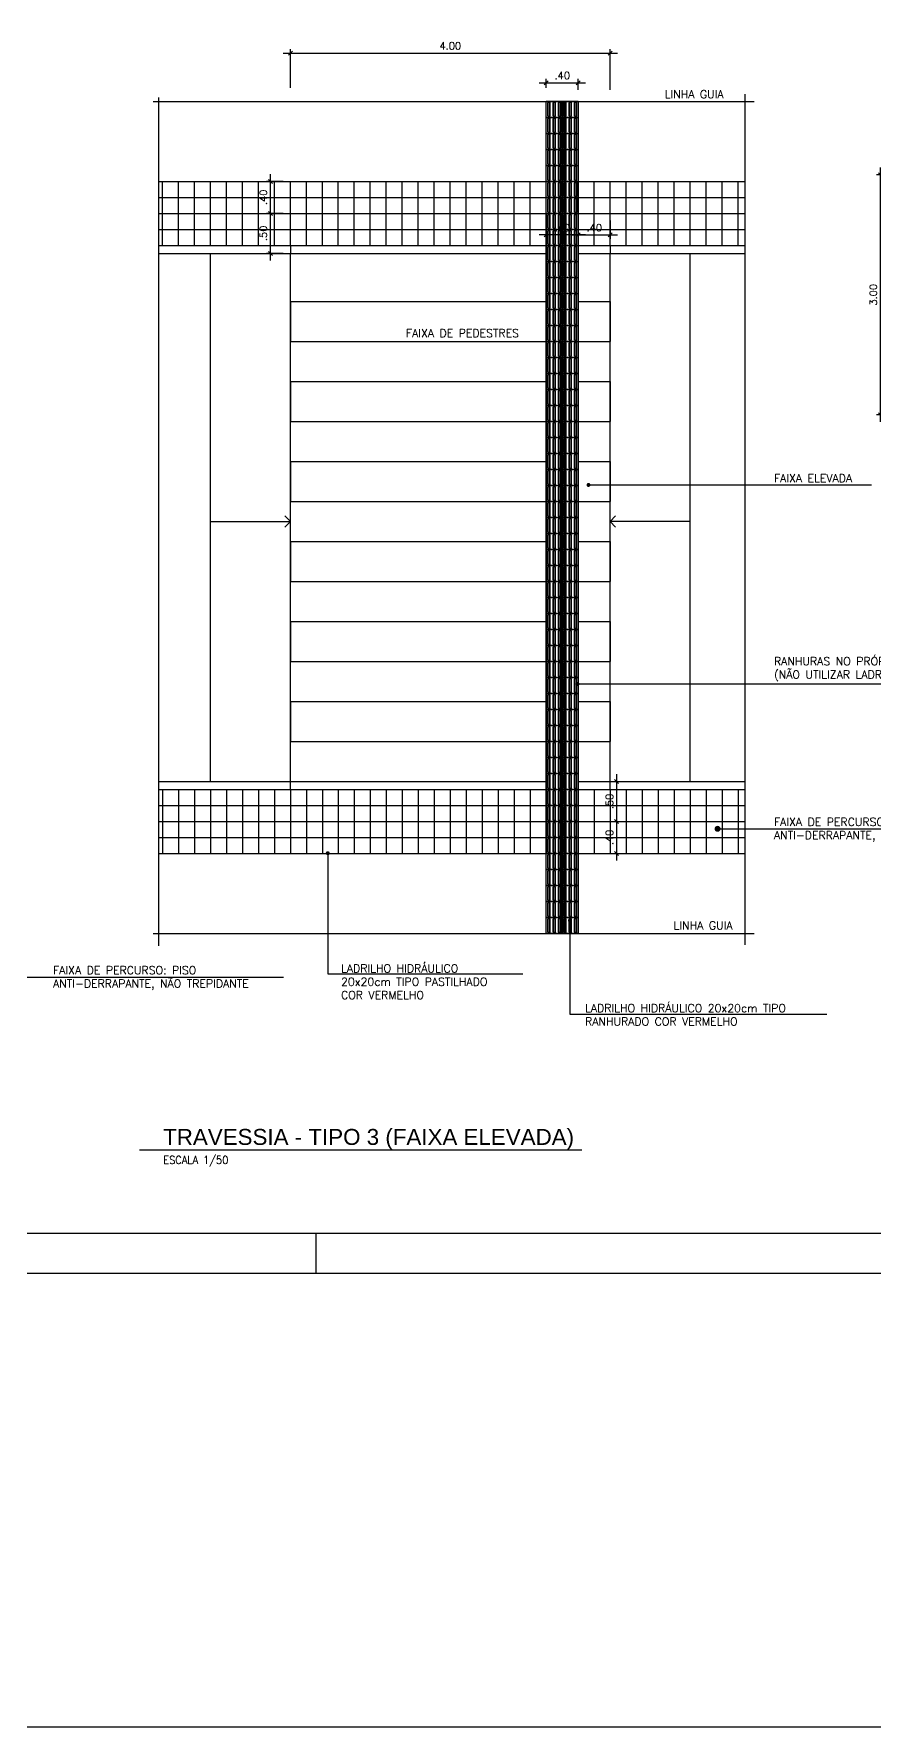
# Model space of a CAD drawing. Extents: x -1057 to 3416, y -340 to 4111.
# Drawn here: x -220.04 to -209.54, y 559.78 to 580.95 of the extents above; entities that cross this region are included whole.
import ezdxf
from ezdxf.enums import TextEntityAlignment as Align

# ---------------------------------------------------------------- set-up
doc = ezdxf.new("R2010")
doc.units = 0
doc.header["$LTSCALE"] = 50
doc.linetypes.add('ACAD_ISO04W100', pattern=[30, 24, -3, 0, -3])
doc.linetypes.add('CONTINU', pattern=[0])
for name, color, linetype in [('Cotas', 9, 'Continuous'), ('HACHURA', 8, 'Continuous'), ('medir projeto', 6, 'Continuous'), ('pena 0.09', 8, 'Continuous'), ('pena 0.1', 1, 'Continuous'), ('pena 0.2', 2, 'Continuous'), ('pena 0.5', 5, 'Continuous'), ('Texto 1', 7, 'Continuous'), ('Texto 2', 1, 'Continuous'), ('Texto 3', 3, 'Continuous')]:
    doc.layers.add(name, color=color, linetype=linetype)
doc.styles.add('arial', font='arial.ttf')
doc.styles.add('ROMANS', font='romans')
doc.styles.add('TT', font='arial.ttf')
doc.dimstyles.new('[m] 1-50', dxfattribs={"dimscale": 50, "dimtxt": 0.0018, "dimasz": 0.001, "dimexe": 0.001, "dimexo": 0.0018, "dimgap": 0.0005, "dimtad": 0, "dimzin": 4, "dimdsep": 46, "dimtxsty": 'ROMANS', "dimblk1": 'OBLIQUE', "dimblk2": 'OBLIQUE', "dimsah": 1, "dimcen": 0.001, "dimdle": 0.0018, "dimclrd": 256, "dimclre": 256, "dimclrt": 2, "dimadec": 0, "dimazin": 0, "dimtfac": 1, "dimtofl": 0, "dimtmove": 0, "dimatfit": 3, "dimldrblk": 'DOT', "dimfxl": 1, "dimtvp": 1, "dimtolj": 1, "dimtzin": 0, "dimarcsym": 0})
doc.dimstyles.new('[m] 1-75', dxfattribs={"dimscale": 75, "dimtxt": 0.0018, "dimasz": 0.001, "dimexe": 0.001, "dimexo": 0.0018, "dimgap": 0.0005, "dimtad": 0, "dimzin": 4, "dimdsep": 46, "dimtxsty": 'ROMANS', "dimblk1": 'OBLIQUE', "dimblk2": 'OBLIQUE', "dimsah": 1, "dimcen": 0.001, "dimdle": 0.0018, "dimclrd": 256, "dimclre": 256, "dimclrt": 2, "dimadec": 0, "dimazin": 0, "dimtfac": 1, "dimtofl": 0, "dimtmove": 0, "dimatfit": 3, "dimldrblk": 'DOT', "dimfxl": 1, "dimtvp": 1, "dimtolj": 1, "dimtzin": 0, "dimarcsym": 0})

# ---------------------------------------------------------------- blocks, each defined once
blk = doc.blocks.new('*U53')
at = {"color": 8}
blk.add_line((45.7, 1), (45.7, 0), dxfattribs=at)
blk.add_lwpolyline([(0, 58), (82.7, 58), (82.7, 0), (0, 0)], close=True, dxfattribs=at)
at = {"color": 41}
blk.add_lwpolyline([(2.5, 57), (81.7, 57), (81.7, 1), (2.5, 1)], close=True, dxfattribs=at)
at = {"style": 'ROMANS'}
for tag, p, height in [('PRANCHA', (0.546, 60.716), 2), ('EQUIPE:', (64.485, 10.048), 0.2), ('REGIONAL', (68.085, 1.65), 0.2)]:
    blk.add_attdef(tag, p, '', height=height, dxfattribs=at)
at = {"color": 3, "style": 'arial'}
for tag, p in [('GERENCIA', (68.227, 13.23)), ('ETAPA', (68.114, 4.165))]:
    blk.add_attdef(tag, p, '', height=0.35, dxfattribs=at)
at = {"color": 2}
for tag, p, height, style in [('ADMINISTRAÇÃO', (68.199, 12.59), 0.2, 'arial'), ('SECRETÁRIO', (68.199, 11.922), 0.2, 'arial'), ('EQUIPE', (68.114, 10.032), 0.25, 'arial'), ('EQUIPE', (68.114, 9.632), 0.25, 'arial'), ('EQUIPE', (68.114, 9.232), 0.25, 'arial'), ('EQUIPE', (68.114, 8.832), 0.25, 'arial'), ('EQUIPE', (68.114, 8.432), 0.25, 'arial'), ('EQUIPE', (68.114, 8.032), 0.25, 'arial'), ('EQUIPE', (68.114, 7.632), 0.25, 'arial'), ('EQUIPE', (68.114, 7.232), 0.25, 'arial'), ('EQUIPE', (68.114, 6.832), 0.25, 'arial'), ('DESENHO', (78.445, 5.188), 0.25, 'ROMANS'), ('ESCALA', (78.445, 4.182), 0.25, 'ROMANS'), ('ASSUNTO', (68.114, 3.593), 0.3, 'arial'), ('ASSUNTO', (68.114, 3.164), 0.3, 'arial'), ('DATA', (78.445, 3.184), 0.25, 'ROMANS')]:
    blk.add_attdef(tag, p, '', height=height, dxfattribs=dict(at, style=style))
at = {"color": 4, "style": 'arial'}
blk.add_attdef('PROJETO', (68.114, 5.174), '', height=0.35, dxfattribs=at)
at = {"color": 6, "style": 'arial'}
blk.add_attdef('OBRA', (68.114, 2.169), '', height=0.4, dxfattribs=at)
at = {"color": 4, "style": 'arial'}
blk.add_attdef('NUM', text='', height=0.789, dxfattribs=at).set_placement((79.181, 1.511), align=Align.CENTER)
at = {"color": 9, "style": 'ROMANS'}
blk.add_attdef('ARQUIVO:', (82.058, 1.023), '', height=0.18, rotation=90, dxfattribs=at)
blk = doc.blocks.new('titulo_padrao_pmv')
at = {"layer": 'Texto 2', "linetype": 'Continuous', "style": 'ROMANS', "width": 0.9}
blk.add_attdef('ESCALA', (0.59269, -0.35325), '', height=0.2, dxfattribs=at)
at = {"layer": 'Texto 3', "style": 'ROMANS', "width": 0.9}
blk.add_attdef('TÍTULO', (0.58776, 0.12414), '', height=0.35, dxfattribs=at)
blk = doc.blocks.new('_DOT')
at = {"color": 0, "linetype": 'ByBlock'}
blk.add_line((-0.5, 0), (-1, 0), dxfattribs=at)
at = {"color": 0, "linetype": 'ByBlock', "const_width": 0.5}
blk.add_lwpolyline([(-0.25, 0, 1), (0.25, 0, 1)], format="xyb", close=True, dxfattribs=at)
blk = doc.blocks.new('_OBLIQUE')
at = {"color": 0, "linetype": 'ByBlock'}
blk.add_line((-0.5, -0.5), (0.5, 0.5), dxfattribs=at)
blk = doc.blocks.new('*D93')
at = {"layer": 'Cotas', "lineweight": -2, "transparency": 16777216}
for p, q in [((-212.755, 571.693), (-212.755, 571.013)), ((-212.859, 571.603), (-212.705, 571.603)), ((-212.859, 571.103), (-212.705, 571.103))]:
    blk.add_line(p, q, dxfattribs=at)
at = {"layer": 'DEFPOINTS', "color": 0, "lineweight": -2, "transparency": 16777216}
for p in [(-212.949, 571.603), (-212.949, 571.103), (-212.755, 571.103)]:
    blk.add_point(p, dxfattribs=at)
at = {"layer": 'Cotas', "lineweight": -2, "transparency": 16777216, "xscale": 0.05, "yscale": 0.05, "zscale": 0.05}
for p, rotation in [((-212.755, 571.603), 90), ((-212.755, 571.103), 270)]:
    blk.add_blockref('_OBLIQUE', p, dxfattribs=dict(at, rotation=rotation))
at = {"layer": 'Cotas', "color": 2, "transparency": 16777216, "insert": (-212.845, 571.353), "char_height": 0.09, "attachment_point": 5, "rotation": 90, "style": 'ROMANS'}
blk.add_mtext('\\A1;.50', dxfattribs=at)
blk = doc.blocks.new('*D94')
at = {"layer": 'Cotas', "lineweight": -2, "transparency": 16777216}
for p, q in [((-212.859, 571.103), (-212.705, 571.103)), ((-212.755, 571.193), (-212.755, 570.613)), ((-212.859, 570.703), (-212.705, 570.703))]:
    blk.add_line(p, q, dxfattribs=at)
at = {"layer": 'DEFPOINTS', "color": 0, "lineweight": -2, "transparency": 16777216}
for p in [(-212.949, 571.103), (-212.949, 570.703), (-212.755, 570.703)]:
    blk.add_point(p, dxfattribs=at)
at = {"layer": 'Cotas', "lineweight": -2, "transparency": 16777216, "xscale": 0.05, "yscale": 0.05, "zscale": 0.05}
for p, rotation in [((-212.755, 571.103), 90), ((-212.755, 570.703), 270)]:
    blk.add_blockref('_OBLIQUE', p, dxfattribs=dict(at, rotation=rotation))
at = {"layer": 'Cotas', "color": 2, "transparency": 16777216, "insert": (-212.845, 570.903), "char_height": 0.09, "attachment_point": 5, "rotation": 90, "style": 'ROMANS'}
blk.add_mtext('\\A1;.40', dxfattribs=at)
blk = doc.blocks.new('*D103')
at = {"layer": 'Cotas', "lineweight": -2, "transparency": 16777216}
for p, q in [((-216.925, 578.703), (-217.132, 578.703)), ((-217.082, 578.113), (-217.082, 578.793)), ((-216.925, 578.203), (-217.132, 578.203))]:
    blk.add_line(p, q, dxfattribs=at)
at = {"layer": 'DEFPOINTS', "color": 0, "lineweight": -2, "transparency": 16777216}
for p in [(-217.082, 578.703), (-216.835, 578.703), (-216.835, 578.203)]:
    blk.add_point(p, dxfattribs=at)
at = {"layer": 'Cotas', "lineweight": -2, "transparency": 16777216, "xscale": 0.05, "yscale": 0.05, "zscale": 0.05}
for p, rotation in [((-217.082, 578.703), 90), ((-217.082, 578.203), 270)]:
    blk.add_blockref('_OBLIQUE', p, dxfattribs=dict(at, rotation=rotation))
at = {"layer": 'Cotas', "color": 2, "transparency": 16777216, "insert": (-217.172, 578.453), "char_height": 0.09, "attachment_point": 5, "rotation": 90, "style": 'ROMANS'}
blk.add_mtext('\\A1;.50', dxfattribs=at)
blk = doc.blocks.new('*D104')
at = {"layer": 'Cotas', "lineweight": -2, "transparency": 16777216}
for p, q in [((-216.925, 579.103), (-217.132, 579.103)), ((-217.082, 578.613), (-217.082, 579.193)), ((-216.925, 578.703), (-217.132, 578.703))]:
    blk.add_line(p, q, dxfattribs=at)
at = {"layer": 'DEFPOINTS', "color": 0, "lineweight": -2, "transparency": 16777216}
for p in [(-217.082, 579.103), (-216.835, 579.103), (-216.835, 578.703)]:
    blk.add_point(p, dxfattribs=at)
at = {"layer": 'Cotas', "lineweight": -2, "transparency": 16777216, "xscale": 0.05, "yscale": 0.05, "zscale": 0.05}
for p, rotation in [((-217.082, 579.103), 90), ((-217.082, 578.703), 270)]:
    blk.add_blockref('_OBLIQUE', p, dxfattribs=dict(at, rotation=rotation))
at = {"layer": 'Cotas', "color": 2, "transparency": 16777216, "insert": (-217.172, 578.903), "char_height": 0.09, "attachment_point": 5, "rotation": 90, "style": 'ROMANS'}
blk.add_mtext('\\A1;.40', dxfattribs=at)
blk = doc.blocks.new('*D105')
at = {"layer": 'Cotas', "lineweight": -2, "transparency": 16777216}
for p, q in [((-213.725, 580.336), (-213.145, 580.336)), ((-213.635, 580.273), (-213.635, 580.386)), ((-213.235, 580.246), (-213.235, 580.386))]:
    blk.add_line(p, q, dxfattribs=at)
at = {"layer": 'DEFPOINTS', "color": 0, "lineweight": -2, "transparency": 16777216}
for p in [(-213.235, 580.336), (-213.635, 580.183), (-213.235, 580.156)]:
    blk.add_point(p, dxfattribs=at)
at = {"layer": 'Cotas', "lineweight": -2, "transparency": 16777216, "xscale": 0.05, "yscale": 0.05, "zscale": 0.05, "rotation": 180}
blk.add_blockref('_OBLIQUE', (-213.635, 580.336), dxfattribs=at)
at = {"layer": 'Cotas', "lineweight": -2, "transparency": 16777216, "xscale": 0.05, "yscale": 0.05, "zscale": 0.05}
blk.add_blockref('_OBLIQUE', (-213.235, 580.336), dxfattribs=at)
at = {"layer": 'Cotas', "color": 2, "transparency": 16777216, "insert": (-213.435, 580.426), "char_height": 0.09, "attachment_point": 5, "style": 'ROMANS'}
blk.add_mtext('\\A1;.40', dxfattribs=at)
blk = doc.blocks.new('*D106')
at = {"layer": 'Cotas', "lineweight": -2, "transparency": 16777216}
for p, q in [((-216.835, 580.273), (-216.835, 580.757)), ((-212.835, 580.246), (-212.835, 580.757)), ((-216.925, 580.707), (-212.745, 580.707))]:
    blk.add_line(p, q, dxfattribs=at)
at = {"layer": 'DEFPOINTS', "color": 0, "lineweight": -2, "transparency": 16777216}
for p in [(-212.835, 580.707), (-216.835, 580.183), (-212.835, 580.156)]:
    blk.add_point(p, dxfattribs=at)
at = {"layer": 'Cotas', "lineweight": -2, "transparency": 16777216, "xscale": 0.05, "yscale": 0.05, "zscale": 0.05, "rotation": 180}
blk.add_blockref('_OBLIQUE', (-216.835, 580.707), dxfattribs=at)
at = {"layer": 'Cotas', "lineweight": -2, "transparency": 16777216, "xscale": 0.05, "yscale": 0.05, "zscale": 0.05}
blk.add_blockref('_OBLIQUE', (-212.835, 580.707), dxfattribs=at)
at = {"layer": 'Cotas', "color": 2, "transparency": 16777216, "insert": (-214.835, 580.797), "char_height": 0.09, "attachment_point": 5, "style": 'ROMANS'}
blk.add_mtext('\\A1;4.00', dxfattribs=at)
blk = doc.blocks.new('*D90')
at = {"layer": 'Cotas', "lineweight": -2, "transparency": 16777216}
for p, q in [((-209.456, 576.096), (-209.456, 579.276)), ((-209.017, 579.186), (-209.506, 579.186)), ((-209.008, 576.186), (-209.506, 576.186))]:
    blk.add_line(p, q, dxfattribs=at)
at = {"layer": 'DEFPOINTS', "color": 0, "lineweight": -2, "transparency": 16777216}
for p in [(-209.456, 579.186), (-208.927, 579.186), (-208.918, 576.186)]:
    blk.add_point(p, dxfattribs=at)
at = {"layer": 'Cotas', "lineweight": -2, "transparency": 16777216, "xscale": 0.05, "yscale": 0.05, "zscale": 0.05}
for p, rotation in [((-209.456, 579.186), 90), ((-209.456, 576.186), 270)]:
    blk.add_blockref('_OBLIQUE', p, dxfattribs=dict(at, rotation=rotation))
at = {"layer": 'Cotas', "color": 2, "transparency": 16777216, "insert": (-209.546, 577.686), "char_height": 0.09, "attachment_point": 5, "rotation": 90, "style": 'ROMANS'}
blk.add_mtext('\\A1;3.00', dxfattribs=at)
blk = doc.blocks.new('A$C52A74C32')
at = {"layer": 'HACHURA', "color": 1}
for p, q in [((0, 4), (4, 4)), ((0, 0), (0, 4)), ((0.35, 3.6), (0.35, 0.4)), ((0.45, 3.6), (0.45, 0.4)), ((0.85, 3.6), (0.85, 0.4)), ((0.95, 3.6), (0.95, 0.4)), ((1.7, 3.6), (1.7, 0.4)), ((1.8, 3.6), (1.8, 0.4)), ((2.2, 3.6), (2.2, 0.4)), ((2.3, 3.6), (2.3, 0.4)), ((3.05, 3.6), (3.05, 0.4)), ((3.15, 3.6), (3.15, 0.4)), ((3.55, 3.6), (3.55, 0.4)), ((3.65, 3.6), (3.65, 0.4)), ((4, 4), (4, 0)), ((4, 0), (0, 0))]:
    blk.add_line(p, q, dxfattribs=at)
for centre, major_axis, start_param, end_param in [((0.65, 3.6), (-0.212, 0.212), 3.926991, 7.068583), ((0.65, 0.4), (0.212, 0.212), 2.356194, 5.497787), ((0.65, 3.6), (-0.141, 0.141), 3.926991, 7.068583), ((0.65, 0.4), (-0.141, 0.141), 0.785398, 3.926991), ((2, 3.6), (-0.212, 0.212), 3.926991, 7.068583), ((2, 0.4), (0.212, 0.212), 2.356194, 5.497787), ((2, 3.6), (-0.141, 0.141), 3.926991, 7.068583), ((2, 0.4), (-0.141, 0.141), 0.785398, 3.926991), ((3.35, 3.6), (-0.212, 0.212), 3.926991, 7.068583), ((3.35, 0.4), (0.212, 0.212), 2.356194, 5.497787), ((3.35, 3.6), (-0.141, 0.141), 3.926991, 7.068583), ((3.35, 0.4), (-0.141, 0.141), 0.785398, 3.926991)]:
    blk.add_ellipse(centre, major_axis=major_axis, ratio=1, start_param=start_param, end_param=end_param, dxfattribs=at)
blk = doc.blocks.new('*D115')
at = {"layer": 'Cotas', "lineweight": -2, "transparency": 16777216}
for p, q in [((-213.325, 578.434), (-212.745, 578.434)), ((-213.235, 578.613), (-213.235, 578.384)), ((-212.835, 578.613), (-212.835, 578.384))]:
    blk.add_line(p, q, dxfattribs=at)
at = {"layer": 'DEFPOINTS', "color": 0, "lineweight": -2, "transparency": 16777216}
for p in [(-213.235, 578.703), (-212.835, 578.703), (-212.835, 578.434)]:
    blk.add_point(p, dxfattribs=at)
at = {"layer": 'Cotas', "lineweight": -2, "transparency": 16777216, "xscale": 0.05, "yscale": 0.05, "zscale": 0.05, "rotation": 180}
blk.add_blockref('_OBLIQUE', (-213.235, 578.434), dxfattribs=at)
at = {"layer": 'Cotas', "lineweight": -2, "transparency": 16777216, "xscale": 0.05, "yscale": 0.05, "zscale": 0.05}
blk.add_blockref('_OBLIQUE', (-212.835, 578.434), dxfattribs=at)
at = {"layer": 'Cotas', "color": 2, "transparency": 16777216, "insert": (-213.035, 578.524), "char_height": 0.09, "attachment_point": 5, "style": 'ROMANS'}
blk.add_mtext('\\A1;.40', dxfattribs=at)
blk = doc.blocks.new('*D116')
at = {"layer": 'Cotas', "lineweight": -2, "transparency": 16777216}
for p, q in [((-213.145, 578.434), (-213.725, 578.434)), ((-213.635, 578.524), (-213.635, 578.484)), ((-213.235, 578.524), (-213.235, 578.484))]:
    blk.add_line(p, q, dxfattribs=at)
at = {"layer": 'DEFPOINTS', "color": 0, "lineweight": -2, "transparency": 16777216}
for p in [(-213.635, 578.434), (-213.635, 578.434), (-213.235, 578.434)]:
    blk.add_point(p, dxfattribs=at)
at = {"layer": 'Cotas', "lineweight": -2, "transparency": 16777216, "xscale": 0.05, "yscale": 0.05, "zscale": 0.05, "rotation": 180}
blk.add_blockref('_OBLIQUE', (-213.635, 578.434), dxfattribs=at)
at = {"layer": 'Cotas', "lineweight": -2, "transparency": 16777216, "xscale": 0.05, "yscale": 0.05, "zscale": 0.05}
blk.add_blockref('_OBLIQUE', (-213.235, 578.434), dxfattribs=at)
at = {"layer": 'Cotas', "color": 2, "transparency": 16777216, "insert": (-213.435, 578.524), "char_height": 0.09, "attachment_point": 5, "style": 'ROMANS'}
blk.add_mtext('\\A1;.40', dxfattribs=at)

msp = doc.modelspace()

# ---------------------------------------------------------------- linework, layer by layer
at = {"layer": 'HACHURA'}
for p, q in [((-216.835, 577.603), (-213.635, 577.603)), ((-216.835, 577.603), (-216.835, 577.103)), ((-213.235, 577.603), (-212.835, 577.603)), ((-212.835, 577.603), (-212.835, 577.103)), ((-216.835, 577.103), (-213.635, 577.103)), ((-213.235, 577.103), (-212.835, 577.103)), ((-216.835, 576.603), (-213.635, 576.603)), ((-216.835, 576.603), (-216.835, 576.103)), ((-213.235, 576.603), (-212.835, 576.603)), ((-212.835, 576.603), (-212.835, 576.103)), ((-216.835, 576.103), (-213.635, 576.103)), ((-213.235, 576.103), (-212.835, 576.103)), ((-216.835, 575.603), (-213.635, 575.603)), ((-216.835, 575.603), (-216.835, 575.103)), ((-213.235, 575.603), (-212.835, 575.603)), ((-212.835, 575.603), (-212.835, 575.103)), ((-216.835, 575.103), (-213.635, 575.103)), ((-213.235, 575.103), (-212.835, 575.103)), ((-216.835, 574.603), (-213.635, 574.603)), ((-216.835, 574.603), (-216.835, 574.103)), ((-213.235, 574.603), (-212.835, 574.603)), ((-212.835, 574.603), (-212.835, 574.103)), ((-216.835, 574.103), (-213.635, 574.103)), ((-213.235, 574.103), (-212.835, 574.103)), ((-216.835, 573.603), (-213.635, 573.603)), ((-216.835, 573.603), (-216.835, 573.103)), ((-213.235, 573.603), (-212.835, 573.603)), ((-212.835, 573.603), (-212.835, 573.103)), ((-216.835, 573.103), (-213.635, 573.103)), ((-213.235, 573.103), (-212.835, 573.103)), ((-216.835, 572.603), (-213.635, 572.603)), ((-216.835, 572.603), (-213.635, 572.603)), ((-216.835, 572.603), (-216.835, 572.103)), ((-213.235, 572.603), (-212.835, 572.603)), ((-212.835, 572.603), (-212.835, 572.103)), ((-216.835, 572.103), (-213.635, 572.103)), ((-213.235, 572.103), (-212.835, 572.103))]:
    msp.add_line(p, q, dxfattribs=at)
at = {"layer": 'medir projeto', "color": 7, "linetype": 'CONTINU', "lineweight": -2}
msp.add_lwpolyline([(-304.285, 625.077), (-189.293, 625.077), (-189.293, 559.783), (-304.285, 559.783)], close=True, dxfattribs=at)
at = {"layer": 'pena 0.09', "linetype": 'ACAD_ISO04W100', "ltscale": 0.01}
for p, q in [((-218.484, 580.153), (-218.484, 569.548)), ((-211.151, 580.195), (-211.151, 569.563))]:
    msp.add_line(p, q, dxfattribs=at)
at = {"layer": 'pena 0.09'}
for p, q in [((-212.896, 575.309), (-209.568, 575.309)), ((-217.835, 574.853), (-216.835, 574.853)), ((-216.835, 574.853), (-216.903, 574.924)), ((-216.835, 574.853), (-216.903, 574.782)), ((-212.835, 574.853), (-212.768, 574.924)), ((-211.835, 574.853), (-212.835, 574.853)), ((-212.835, 574.853), (-212.768, 574.782)), ((-213.035, 572.822), (-208.136, 572.822)), ((-216.367, 569.2), (-213.928, 569.2)), ((-213.339, 568.696), (-210.125, 568.696))]:
    msp.add_line(p, q, dxfattribs=at)
at = {"layer": 'pena 0.1', "color": 1}
for p, q in [((-213.235, 580.103), (-213.635, 580.103)), ((-218.484, 579.103), (-211.151, 579.103)), ((-218.435, 578.303), (-218.435, 579.103)), ((-218.235, 578.303), (-218.235, 579.103)), ((-218.035, 578.303), (-218.035, 579.103)), ((-217.835, 578.303), (-217.835, 579.103)), ((-217.635, 578.303), (-217.635, 579.103)), ((-217.435, 578.303), (-217.435, 579.103)), ((-217.235, 578.303), (-217.235, 579.103)), ((-217.035, 578.303), (-217.035, 579.103)), ((-216.835, 578.303), (-216.835, 579.103)), ((-216.635, 578.303), (-216.635, 579.103)), ((-216.435, 578.303), (-216.435, 579.103)), ((-216.235, 578.303), (-216.235, 579.103)), ((-216.035, 578.303), (-216.035, 579.103)), ((-215.835, 578.303), (-215.835, 579.103)), ((-215.635, 578.303), (-215.635, 579.103)), ((-215.435, 578.303), (-215.435, 579.103)), ((-215.235, 578.303), (-215.235, 579.103)), ((-215.035, 578.303), (-215.035, 579.103)), ((-214.835, 578.303), (-214.835, 579.103)), ((-214.635, 578.303), (-214.635, 579.103)), ((-214.435, 578.303), (-214.435, 579.103)), ((-214.235, 578.303), (-214.235, 579.103)), ((-214.035, 578.303), (-214.035, 579.103)), ((-213.835, 578.303), (-213.835, 579.103)), ((-213.635, 578.703), (-213.635, 579.103)), ((-213.435, 578.703), (-213.435, 579.103)), ((-213.235, 578.703), (-213.235, 579.103)), ((-213.035, 578.303), (-213.035, 579.103)), ((-212.835, 578.303), (-212.835, 579.103)), ((-212.635, 578.303), (-212.635, 579.103)), ((-212.435, 578.303), (-212.435, 579.103)), ((-212.235, 578.303), (-212.235, 579.103)), ((-212.035, 578.303), (-212.035, 579.103)), ((-211.835, 578.303), (-211.835, 579.103)), ((-211.635, 578.303), (-211.635, 579.103)), ((-211.435, 578.303), (-211.435, 579.103)), ((-211.235, 578.303), (-211.235, 579.103)), ((-218.484, 578.903), (-211.151, 578.903)), ((-218.484, 578.703), (-211.151, 578.703)), ((-218.484, 578.503), (-213.635, 578.503)), ((-213.235, 578.503), (-211.151, 578.503)), ((-218.435, 571.503), (-218.435, 570.703)), ((-218.235, 571.503), (-218.235, 570.703)), ((-218.035, 571.503), (-218.035, 570.703)), ((-217.835, 571.503), (-217.835, 570.703)), ((-217.635, 571.503), (-217.635, 570.703)), ((-217.435, 571.503), (-217.435, 570.703)), ((-217.235, 571.503), (-217.235, 570.703)), ((-217.035, 571.503), (-217.035, 570.703)), ((-216.835, 571.503), (-216.835, 570.703)), ((-216.635, 571.503), (-216.635, 570.703)), ((-216.435, 571.503), (-216.435, 570.703)), ((-216.235, 571.503), (-216.235, 570.703)), ((-216.035, 571.503), (-216.035, 570.703)), ((-215.835, 571.503), (-215.835, 570.703)), ((-215.635, 571.503), (-215.635, 570.703)), ((-215.435, 571.503), (-215.435, 570.703)), ((-215.235, 571.503), (-215.235, 570.703)), ((-215.035, 571.503), (-215.035, 570.703)), ((-214.835, 571.503), (-214.835, 570.703)), ((-214.635, 571.503), (-214.635, 570.703)), ((-214.435, 571.503), (-214.435, 570.703)), ((-214.235, 571.503), (-214.235, 570.703)), ((-214.035, 571.503), (-214.035, 570.703)), ((-213.835, 571.503), (-213.835, 570.703)), ((-213.035, 571.503), (-213.035, 570.703)), ((-212.835, 571.503), (-212.835, 570.703)), ((-212.635, 571.503), (-212.635, 570.703)), ((-212.435, 571.503), (-212.435, 570.703)), ((-212.235, 571.503), (-212.235, 570.703)), ((-212.035, 571.503), (-212.035, 570.703)), ((-211.835, 571.503), (-211.835, 570.703)), ((-211.635, 571.503), (-211.635, 570.703)), ((-211.435, 571.503), (-211.435, 570.703)), ((-211.235, 571.503), (-211.235, 570.703)), ((-218.484, 571.303), (-213.635, 571.303)), ((-213.235, 571.303), (-211.151, 571.303)), ((-218.484, 571.103), (-211.151, 571.103)), ((-213.635, 571.103), (-213.635, 570.703)), ((-213.435, 571.103), (-213.435, 570.703)), ((-213.235, 571.103), (-213.235, 570.703)), ((-218.484, 570.903), (-211.151, 570.903)), ((-218.484, 570.703), (-211.151, 570.703))]:
    msp.add_line(p, q, dxfattribs=at)
at = {"layer": 'pena 0.1'}
for p, q in [((-213.635, 578.703), (-213.635, 571.003)), ((-213.235, 578.703), (-213.235, 571.003))]:
    msp.add_line(p, q, dxfattribs=at)
at = {"layer": 'pena 0.1', "color": 1, "linetype": 'Continuous'}
msp.add_line((-218.72, 566.998), (-213.192, 566.998), dxfattribs=at)
at = {"layer": 'pena 0.1'}
for points in [[(-217.835, 571.603), (-217.835, 578.203)], [(-211.835, 571.603), (-211.835, 578.203)]]:
    msp.add_lwpolyline(points, dxfattribs=at)
at = {"layer": 'pena 0.2', "color": 2}
for p, q in [((-213.435, 579.103), (-213.435, 580.103)), ((-213.235, 579.903), (-213.635, 579.903)), ((-213.235, 579.703), (-213.635, 579.703)), ((-213.235, 579.503), (-213.635, 579.503)), ((-213.235, 579.303), (-213.635, 579.303)), ((-213.435, 571.103), (-213.435, 578.703)), ((-213.235, 578.503), (-213.635, 578.503)), ((-213.235, 578.303), (-213.635, 578.303)), ((-213.235, 578.103), (-213.635, 578.103)), ((-213.235, 577.903), (-213.635, 577.903)), ((-213.235, 577.703), (-213.635, 577.703)), ((-213.235, 577.503), (-213.635, 577.503)), ((-213.235, 577.303), (-213.635, 577.303)), ((-213.235, 577.103), (-213.635, 577.103)), ((-213.235, 576.903), (-213.635, 576.903)), ((-213.235, 576.703), (-213.635, 576.703)), ((-213.235, 576.503), (-213.635, 576.503)), ((-213.235, 576.303), (-213.635, 576.303)), ((-213.235, 576.103), (-213.635, 576.103)), ((-213.235, 575.903), (-213.635, 575.903)), ((-213.235, 575.703), (-213.635, 575.703)), ((-213.235, 575.503), (-213.635, 575.503)), ((-213.235, 575.303), (-213.635, 575.303)), ((-213.235, 575.103), (-213.635, 575.103)), ((-213.235, 574.903), (-213.635, 574.903)), ((-213.235, 574.703), (-213.635, 574.703)), ((-213.235, 574.503), (-213.635, 574.503)), ((-213.235, 574.303), (-213.635, 574.303)), ((-213.235, 574.103), (-213.635, 574.103)), ((-213.235, 573.903), (-213.635, 573.903)), ((-213.235, 573.703), (-213.635, 573.703)), ((-213.235, 573.503), (-213.635, 573.503)), ((-213.235, 573.303), (-213.635, 573.303)), ((-213.235, 573.103), (-213.635, 573.103)), ((-213.235, 572.903), (-213.635, 572.903)), ((-213.235, 572.703), (-213.635, 572.703)), ((-213.235, 572.503), (-213.635, 572.503)), ((-213.235, 572.303), (-213.635, 572.303)), ((-213.235, 572.103), (-213.635, 572.103)), ((-213.235, 571.903), (-213.635, 571.903)), ((-213.235, 571.703), (-213.635, 571.703)), ((-213.235, 571.503), (-213.635, 571.503)), ((-213.235, 571.303), (-213.635, 571.303)), ((-213.435, 569.703), (-213.435, 570.703)), ((-213.235, 570.503), (-213.635, 570.503)), ((-213.235, 570.303), (-213.635, 570.303)), ((-213.235, 570.103), (-213.635, 570.103)), ((-213.235, 569.903), (-213.635, 569.903))]:
    msp.add_line(p, q, dxfattribs=at)
at = {"layer": 'pena 0.2'}
for p, q in [((-218.484, 578.303), (-213.635, 578.303)), ((-218.484, 578.203), (-213.635, 578.203)), ((-213.235, 578.303), (-211.151, 578.303)), ((-213.235, 578.203), (-211.151, 578.203)), ((-218.484, 571.603), (-213.635, 571.603)), ((-218.484, 571.503), (-213.635, 571.503)), ((-213.235, 571.603), (-211.151, 571.603)), ((-213.235, 571.503), (-211.151, 571.503))]:
    msp.add_line(p, q, dxfattribs=at)
msp.add_lwpolyline([(-213.635, 580.103), (-213.235, 580.103), (-213.235, 569.703), (-213.635, 569.703)], close=True, dxfattribs=at)
for points in [[(-216.835, 578.303), (-216.835, 578.203)], [(-216.835, 571.503), (-216.835, 578.203)], [(-212.835, 578.303), (-212.835, 578.203)], [(-212.835, 571.503), (-212.835, 578.203)]]:
    msp.add_lwpolyline(points, dxfattribs=at)
at = {"layer": 'pena 0.5', "color": 5}
for p, q in [((-218.549, 580.103), (-211.036, 580.103)), ((-218.549, 569.703), (-211.036, 569.703))]:
    msp.add_line(p, q, dxfattribs=at)

# ---------------------------------------------------------------- block references
at = {"xscale": 0.5, "yscale": 0.5, "zscale": 0.5}
msp.add_blockref('*U53', (-239.365, 565.454), dxfattribs=at)
at = {"layer": 'HACHURA', "xscale": 0.04999999998835847, "yscale": 0.04999999998835847, "zscale": 0.04999999998835847, "rotation": 180}
for p in [(-213.435, 580.103), (-213.235, 580.103), (-213.435, 579.903), (-213.235, 579.903), (-213.435, 579.703), (-213.235, 579.703), (-213.435, 579.503), (-213.235, 579.503), (-213.435, 579.303), (-213.235, 579.303), (-213.435, 579.103), (-213.235, 579.103), (-213.435, 578.903), (-213.235, 578.903), (-213.435, 578.703), (-213.235, 578.703), (-213.435, 578.503), (-213.235, 578.503), (-213.435, 578.303), (-213.235, 578.303), (-213.435, 578.103), (-213.235, 578.103), (-213.435, 577.903), (-213.235, 577.903), (-213.435, 577.703), (-213.235, 577.703), (-213.435, 577.503), (-213.235, 577.503), (-213.435, 577.303), (-213.235, 577.303), (-213.435, 577.103), (-213.235, 577.103), (-213.435, 576.903), (-213.235, 576.903), (-213.435, 576.703), (-213.435, 576.503), (-213.235, 576.703), (-213.235, 576.503), (-213.435, 576.303), (-213.235, 576.303), (-213.435, 576.103), (-213.235, 576.103), (-213.435, 575.903), (-213.235, 575.903), (-213.435, 575.703), (-213.235, 575.703), (-213.435, 575.503), (-213.235, 575.503), (-213.435, 575.303), (-213.235, 575.303), (-213.435, 575.103), (-213.235, 575.103), (-213.435, 574.903), (-213.235, 574.903), (-213.435, 574.703), (-213.235, 574.703), (-213.435, 574.503), (-213.235, 574.503), (-213.435, 574.303), (-213.235, 574.303), (-213.435, 574.103), (-213.235, 574.103), (-213.435, 573.903), (-213.235, 573.903), (-213.435, 573.703), (-213.235, 573.703), (-213.435, 573.503), (-213.235, 573.503), (-213.435, 573.303), (-213.235, 573.303), (-213.435, 573.103), (-213.235, 573.103), (-213.435, 572.903), (-213.435, 572.703), (-213.235, 572.903), (-213.235, 572.703), (-213.435, 572.503), (-213.235, 572.503), (-213.435, 572.303), (-213.235, 572.303), (-213.435, 572.103), (-213.235, 572.103), (-213.435, 571.903), (-213.235, 571.903), (-213.435, 571.703), (-213.235, 571.703), (-213.435, 571.503), (-213.235, 571.503), (-213.435, 571.303), (-213.235, 571.303), (-213.435, 571.103), (-213.235, 571.103), (-213.435, 570.903), (-213.235, 570.903), (-213.435, 570.703), (-213.235, 570.703), (-213.435, 570.503), (-213.235, 570.503), (-213.435, 570.303), (-213.235, 570.303), (-213.435, 570.103), (-213.235, 570.103), (-213.435, 569.903), (-213.235, 569.903)]:
    msp.add_blockref('A$C52A74C32', p, dxfattribs=at)
at = {"layer": 'Texto 2'}
ref = msp.add_blockref('titulo_padrao_pmv', (-218.72, 566.998), dxfattribs=dict(at, xscale=50, yscale=50, zscale=50))
ref.add_attrib('TÍTULO', 'TRAVESSIA - TIPO 3 (FAIXA ELEVADA)', (-218.426, 567.06), dxfattribs={"layer": '0', "color": 3, "height": 0.2, "style": 'TT'})
ref.add_attrib('ESCALA', 'ESCALA 1/50', (-218.424, 566.822), dxfattribs={"layer": '0', "color": 2, "height": 0.1, "style": 'ROMANS', "width": 0.9})

# ---------------------------------------------------------------- texts
at = {"layer": 'Texto 1', "linetype": 'Continuous', "char_height": 0.1, "attachment_point": 1, "style": 'ROMANS'}
for s, insert, width in [('LINHA GUIA', (-212.155, 580.242), 3.42213), ('FAIXA DE PERCURSO: PISO ANTI-DERRAPANTE, NÃO TREPIDANTE', (-210.788, 571.147), 2.80061), ('LINHA GUIA', (-212.043, 569.854), 3.42213), ('FAIXA DE PERCURSO: PISO ANTI-DERRAPANTE, NÃO TREPIDANTE', (-219.802, 569.294), 2.80061)]:
    msp.add_mtext(s, dxfattribs=dict(at, insert=insert, width=width))
at = {"layer": 'Texto 1', "linetype": 'Continuous', "char_height": 0.1, "attachment_point": 7, "style": 'ROMANS'}
for s, insert, width, rotation in [('FAIXA DE PEDESTRES', (-215.39, 577.156), 1.68723, 360), ('FAIXA ELEVADA', (-210.788, 575.343), 1.25619, 0), ('RANHURAS NO PRÓPRIO ASFALTO (NÃO UTILIZAR LADRILHO)', (-210.788, 572.856), 2.59895, 0), ('LADRILHO HIDRÁULICO 20x20cm TIPO PASTILHADO COR VERMELHO', (-216.201, 568.883), 2.23211, 360), ('LADRILHO HIDRÁULICO 20x20cm TIPO RANHURADO COR VERMELHO', (-213.15, 568.553), 3.42213, 0)]:
    msp.add_mtext(s, dxfattribs=dict(at, insert=insert, width=width, rotation=rotation))

# ---------------------------------------------------------------- dimensions: what is measured, and where the dimension line sits
at = {"layer": 'Cotas'}
for base, p1, p2, picture, middle in [((-212.835, 580.707), (-216.835, 580.183), (-212.835, 580.156), '*D106', (-214.835, 580.797)), ((-213.235, 580.336), (-213.635, 580.183), (-213.235, 580.156), '*D105', (-213.435, 580.426)), ((-212.835, 578.434), (-213.235, 578.703), (-212.835, 578.703), '*D115', (-213.035, 578.524)), ((-213.635, 578.434), (-213.235, 578.434), (-213.635, 578.434), '*D116', (-213.435, 578.524))]:
    dim = msp.add_linear_dim(base=base, p1=p1, p2=p2, dimstyle='[m] 1-50', dxfattribs=at)
    dim.commit()
    dim.dimension.update_dxf_attribs({"geometry": picture, "text_midpoint": middle})
for base, p1, p2, picture, middle in [((-209.456, 579.186), (-208.918, 576.186), (-208.927, 579.186), '*D90', (-209.546, 577.686)), ((-217.082, 579.103), (-216.835, 578.703), (-216.835, 579.103), '*D104', (-217.172, 578.903)), ((-217.082, 578.703), (-216.835, 578.203), (-216.835, 578.703), '*D103', (-217.172, 578.453)), ((-212.755, 571.103), (-212.949, 571.603), (-212.949, 571.103), '*D93', (-212.845, 571.353))]:
    dim = msp.add_linear_dim(base=base, p1=p1, p2=p2, angle=90, dimstyle='[m] 1-50', dxfattribs=at)
    dim.commit()
    dim.dimension.update_dxf_attribs({"geometry": picture, "text_midpoint": middle})
dim = msp.add_linear_dim(base=(-212.755, 570.703), p1=(-212.949, 571.103), p2=(-212.949, 570.703), angle=90, dimstyle='[m] 1-50', override={"dimtmove": 1}, dxfattribs=at)
dim.commit()
dim.dimension.update_dxf_attribs({"geometry": '*D94', "text_midpoint": (-212.845, 570.903)})

# ---------------------------------------------------------------- leaders
at = {"layer": 'pena 0.09'}
for points, dimstyle in [([(-213.107, 575.309), (-212.896, 575.309)], '[m] 1-50'), ([(-213.245, 572.822), (-213.035, 572.822)], '[m] 1-50'), ([(-211.493, 571.011), (-207.854, 571.011)], '[m] 1-75'), ([(-216.367, 570.706), (-216.367, 569.2)], '[m] 1-50'), ([(-213.339, 569.866), (-213.339, 568.696)], '[m] 1-50'), ([(-221.013, 569.158), (-216.921, 569.158)], '[m] 1-75')]:
    msp.add_leader(points, dimstyle=dimstyle, dxfattribs=at)

doc.saveas('drawing.dxf')
